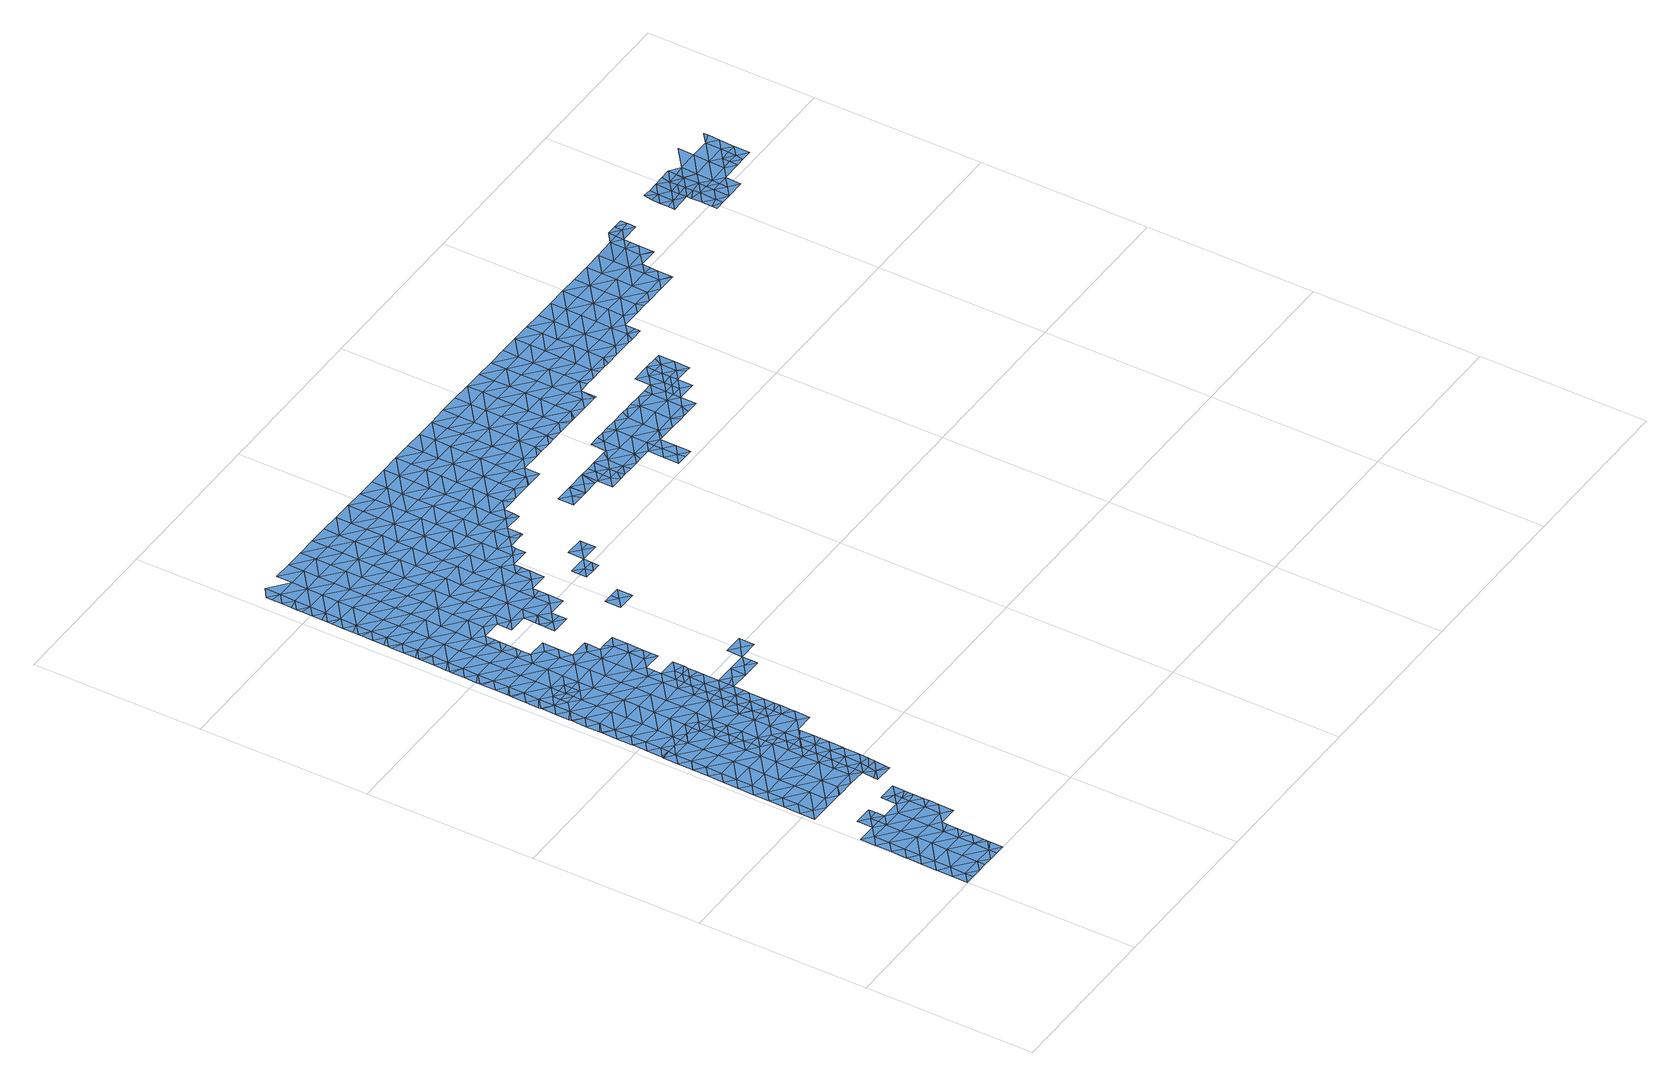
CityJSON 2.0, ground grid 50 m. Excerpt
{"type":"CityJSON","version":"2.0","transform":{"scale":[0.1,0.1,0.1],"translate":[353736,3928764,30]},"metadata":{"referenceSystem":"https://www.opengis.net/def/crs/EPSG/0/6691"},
"CityObjects":{
"waterbody1":{"type":"WaterBody","attributes":{"name":"3","class":"1140","function":"1","WaterBodyRiverFloodingRiskAttribute.description":"6","WaterBodyRiverFloodingRiskAttribute.rankOrg":"2","WaterBodyRiverFloodingRiskAttribute.adminType":"2","WaterBodyRiverFloodingRiskAttribute.scale":"L2"},"geometry":[{"type":"MultiSurface","lod":"1","boundaries":[[[0,1,2]],[[0,3,1]],[[0,4,3]],[[5,6,7]],[[8,9,10]],[[10,9,11]],[[11,12,10]],[[13,14,15]],[[16,14,13]],[[14,16,17]],[[18,19,20]],[[18,21,19]],[[21,18,22]],[[23,22,18]],[[23,24,22]],[[20,25,26]],[[27,28,29]],[[28,27,30]],[[30,15,28]],[[31,32,33]],[[33,28,31]],[[15,31,28]],[[15,14,31]],[[31,14,34]],[[21,34,14]],[[21,14,17]],[[21,17,35]],[[26,18,20]],[[21,35,19]],[[26,23,18]],[[36,37,38]],[[22,34,21]],[[31,34,32]],[[39,38,37]],[[40,33,32]],[[28,33,1]],[[3,29,1]],[[41,3,4]],[[7,6,42]],[[6,43,42]],[[43,8,42]],[[8,10,42]],[[44,10,12]],[[45,46,44]],[[10,44,46]],[[42,4,7]],[[4,42,41]],[[41,42,10]],[[41,10,46]],[[3,41,46]],[[46,29,3]],[[28,1,29]],[[38,24,36]],[[38,22,24]],[[38,34,22]],[[38,32,34]],[[39,32,38]],[[39,40,32]],[[33,40,47]],[[2,33,47]],[[2,1,33]],[[4,0,48]],[[48,0,49]],[[2,50,49]],[[50,2,51]],[[52,53,7]],[[5,7,53]],[[54,29,55]],[[54,27,29]],[[39,37,56]],[[39,56,57]],[[47,58,51]],[[2,47,51]],[[49,0,2]],[[59,4,48]],[[52,4,59]],[[4,52,7]],[[55,46,45]],[[29,46,55]],[[57,40,39]],[[60,40,57]],[[58,40,60]],[[47,40,58]]]}]},
"waterbody2":{"type":"WaterBody","attributes":{"name":"3","class":"1140","function":"1","WaterBodyRiverFloodingRiskAttribute.description":"6","WaterBodyRiverFloodingRiskAttribute.rankOrg":"1","WaterBodyRiverFloodingRiskAttribute.adminType":"2","WaterBodyRiverFloodingRiskAttribute.scale":"L2"},"geometry":[{"type":"MultiSurface","lod":"1","boundaries":[[[61,62,63]],[[36,24,61]],[[64,61,24]],[[61,64,62]],[[37,36,61]],[[37,61,65]],[[65,61,63]]]}]},
"waterbody3":{"type":"WaterBody","attributes":{"name":"3","class":"1140","function":"1","WaterBodyRiverFloodingRiskAttribute.description":"6","WaterBodyRiverFloodingRiskAttribute.rankOrg":"2","WaterBodyRiverFloodingRiskAttribute.adminType":"2","WaterBodyRiverFloodingRiskAttribute.scale":"L2"},"geometry":[{"type":"MultiSurface","lod":"1","boundaries":[[[66,67,68]],[[68,69,70]],[[68,67,69]],[[71,70,69]],[[72,71,73]],[[72,70,71]],[[67,74,69]],[[75,73,76]],[[73,71,76]],[[75,77,78]],[[78,77,79]],[[75,76,77]],[[71,69,80]],[[79,81,82]],[[69,74,80]],[[71,83,76]],[[80,83,71]],[[82,81,84]],[[80,74,85]],[[79,77,81]],[[76,86,77]],[[84,87,88]],[[88,87,89]],[[85,90,80]],[[84,81,87]],[[91,92,89]],[[93,94,95]],[[87,91,89]],[[95,94,96]],[[97,93,95]],[[76,83,86]],[[92,91,98]],[[80,90,99]],[[100,101,77]],[[102,97,95]],[[103,97,102]],[[104,105,98]],[[81,101,87]],[[91,104,98]],[[80,106,83]],[[107,103,102]],[[77,86,100]],[[81,77,101]],[[96,108,95]],[[104,109,105]],[[80,99,110]],[[109,111,112]],[[113,114,115]],[[114,107,102]],[[113,107,114]],[[87,116,91]],[[117,118,119]],[[108,96,120]],[[104,111,109]],[[83,121,86]],[[112,111,122]],[[123,117,119]],[[118,124,119]],[[110,99,125]],[[102,95,126]],[[114,127,115]],[[126,95,108]],[[106,80,110]],[[91,128,104]],[[129,127,130]],[[129,115,127]],[[131,132,122]],[[133,123,119]],[[134,123,133]],[[86,135,100]],[[87,101,116]],[[116,136,91]],[[137,134,133]],[[124,138,119]],[[131,139,132]],[[114,102,140]],[[125,141,110]],[[102,126,140]],[[142,143,104]],[[104,143,111]],[[122,111,131]],[[142,104,128]],[[144,130,145]],[[146,145,147]],[[83,106,121]],[[146,144,145]],[[148,149,150]],[[149,137,133]],[[148,137,149]],[[131,151,139]],[[152,114,140]],[[114,153,127]],[[128,91,136]],[[130,127,145]],[[154,151,155]],[[153,114,152]],[[154,139,151]],[[138,156,119]],[[157,133,119]],[[158,131,111]],[[159,160,138]],[[86,121,135]],[[136,161,128]],[[143,158,111]],[[159,147,160]],[[162,110,141]],[[163,150,149]],[[164,150,163]],[[101,100,165]],[[155,166,167]],[[147,145,160]],[[168,127,153]],[[169,164,163]],[[156,157,119]],[[162,141,169]],[[157,149,133]],[[167,166,170]],[[166,155,151]],[[106,110,162]],[[145,127,171]],[[172,121,106]],[[160,156,138]],[[171,127,168]],[[116,101,165]],[[100,135,165]],[[170,173,174]],[[162,169,163]],[[174,173,175]],[[176,163,149]],[[173,170,166]],[[160,145,177]],[[145,171,178]],[[136,116,179]],[[172,106,162]],[[143,180,158]],[[151,131,181]],[[161,136,182]],[[177,145,178]],[[157,176,149]],[[172,183,121]],[[151,184,166]],[[116,165,179]],[[175,185,186]],[[131,158,181]],[[186,185,187]],[[183,188,121]],[[160,189,156]],[[188,165,135]],[[136,190,182]],[[180,191,158]],[[175,173,185]],[[192,193,187]],[[194,173,166]],[[163,195,162]],[[184,151,181]],[[135,121,188]],[[136,179,190]],[[193,192,196]],[[160,177,189]],[[157,156,197]],[[198,179,165]],[[187,185,192]],[[199,185,173]],[[163,176,200]],[[201,181,158]],[[202,203,196]],[[194,166,184]],[[204,205,157]],[[157,205,176]],[[206,182,207]],[[195,163,200]],[[172,162,195]],[[157,197,204]],[[182,190,207]],[[191,206,207]],[[202,196,192]],[[197,156,208]],[[172,209,183]],[[177,210,189]],[[156,189,208]],[[158,191,211]],[[205,212,176]],[[213,203,202]],[[165,188,198]],[[185,214,192]],[[215,216,176]],[[176,216,200]],[[173,194,199]],[[215,176,212]],[[217,218,219]],[[217,213,218]],[[191,207,211]],[[218,213,202]],[[190,179,220]],[[209,172,195]],[[201,158,211]],[[184,181,201]],[[221,197,208]],[[222,194,184]],[[223,207,190]],[[210,224,189]],[[183,225,188]],[[179,198,220]],[[226,227,200]],[[200,227,195]],[[185,199,214]],[[192,228,202]],[[208,189,224]],[[200,216,226]],[[229,219,218]],[[230,219,229]],[[224,231,208]],[[232,190,220]],[[208,233,221]],[[234,211,207]],[[235,230,229]],[[228,218,202]],[[183,209,236]],[[222,184,201]],[[235,237,238]],[[231,233,208]],[[194,239,199]],[[229,237,235]],[[222,239,194]],[[240,241,195]],[[192,214,242]],[[238,237,243]],[[198,188,225]],[[195,227,240]],[[223,190,232]],[[209,195,241]],[[183,236,225]],[[198,244,220]],[[211,234,201]],[[245,229,218]],[[246,236,209]],[[192,242,228]],[[243,247,248]],[[249,246,209]],[[228,245,218]],[[209,241,249]],[[250,232,220]],[[248,247,251]],[[214,199,252]],[[207,223,234]],[[243,237,247]],[[253,237,229]],[[198,225,244]],[[246,254,236]],[[255,225,236]],[[251,256,257]],[[234,258,201]],[[199,239,252]],[[254,255,236]],[[245,253,229]],[[257,256,259]],[[222,260,239]],[[222,201,258]],[[242,214,261]],[[262,223,232]],[[263,228,242]],[[251,247,256]],[[220,244,250]],[[237,264,247]],[[214,252,261]],[[259,265,266]],[[225,267,244]],[[268,252,239]],[[253,264,237]],[[267,225,255]],[[262,234,223]],[[266,265,269]],[[270,268,239]],[[222,271,260]],[[270,239,260]],[[272,232,250]],[[271,222,258]],[[259,256,265]],[[273,256,247]],[[274,275,269]],[[228,276,245]],[[242,261,263]],[[244,277,250]],[[268,278,252]],[[279,244,267]],[[234,280,258]],[[262,232,272]],[[275,274,281]],[[278,282,252]],[[252,282,261]],[[283,284,255]],[[255,284,267]],[[244,279,277]],[[269,265,274]],[[276,228,263]],[[262,285,234]],[[286,287,281]],[[273,247,264]],[[288,271,258]],[[289,265,256]],[[280,290,258]],[[245,291,253]],[[292,263,261]],[[286,293,287]],[[234,285,280]],[[277,294,250]],[[290,288,258]],[[295,292,261]],[[296,260,271]],[[295,261,282]],[[281,274,286]],[[250,297,272]],[[298,289,256]],[[284,299,267]],[[300,245,276]],[[253,291,264]],[[298,256,273]],[[301,274,265]],[[286,302,293]],[[283,303,284]],[[297,262,272]],[[304,302,305]],[[304,293,302]],[[296,271,288]],[[245,300,291]],[[306,285,262]],[[303,283,307]],[[264,308,273]],[[303,299,284]],[[309,263,292]],[[310,294,277]],[[263,311,276]],[[305,312,313]],[[291,308,264]],[[314,280,285]],[[250,294,297]],[[312,305,302]],[[315,306,262]],[[301,265,289]],[[316,313,312]],[[276,311,300]],[[273,317,298]],[[318,302,286]],[[286,274,319]],[[320,285,306]],[[321,316,312]],[[322,289,298]],[[262,297,315]],[[263,309,311]],[[323,297,294]],[[319,318,286]],[[285,320,314]],[[317,273,308]],[[292,324,309]],[[274,301,319]],[[311,325,300]],[[300,326,291]],[[327,294,310]],[[317,322,298]],[[306,315,328]],[[326,308,291]],[[294,327,323]],[[312,302,318]],[[289,329,301]],[[330,331,297]],[[297,331,315]],[[330,297,323]],[[312,332,321]],[[322,329,289]],[[318,332,312]],[[333,334,335]],[[300,325,326]],[[335,334,324]],[[336,309,324]],[[331,337,315]],[[328,315,337]],[[338,334,333]],[[311,309,336]],[[317,308,339]],[[319,301,340]],[[311,341,325]],[[339,308,326]],[[301,329,340]],[[324,334,336]],[[342,343,344]],[[322,317,345]],[[342,346,343]],[[318,319,347]],[[325,348,326]],[[345,317,339]],[[322,349,329]],[[311,336,341]],[[341,348,325]],[[319,340,347]],[[350,351,346]],[[347,352,318]],[[338,353,334]],[[350,338,351]],[[354,340,329]],[[344,355,342]],[[356,339,326]],[[334,357,336]],[[350,346,342]],[[332,358,359]],[[322,345,349]],[[332,318,358]],[[353,357,334]],[[357,341,336]],[[356,345,339]],[[350,353,338]],[[360,326,348]],[[358,318,352]],[[354,329,349]],[[354,361,340]],[[342,362,350]],[[340,363,347]],[[364,342,355]],[[365,348,341]],[[356,326,360]],[[361,363,340]],[[363,352,347]],[[342,364,362]],[[359,358,366]],[[362,367,350]],[[368,360,348]],[[349,345,369]],[[350,367,353]],[[365,341,357]],[[369,345,356]],[[349,370,354]],[[365,368,348]],[[369,370,349]],[[367,371,353]],[[354,372,361]],[[368,373,360]],[[360,374,356]],[[375,367,362]],[[352,363,376]],[[358,352,377]],[[357,353,371]],[[373,374,360]],[[378,365,357]],[[377,352,376]],[[366,358,377]],[[371,379,357]],[[380,363,361]],[[354,370,372]],[[379,378,357]],[[378,368,365]],[[369,356,374]],[[381,371,367]],[[361,372,382]],[[366,377,383]],[[381,367,375]],[[384,373,368]],[[370,369,385]],[[376,363,380]],[[386,372,370]],[[361,382,380]],[[387,379,371]],[[381,388,371]],[[369,374,385]],[[388,387,371]],[[384,368,378]],[[389,374,373]],[[377,376,390]],[[391,370,385]],[[372,386,382]],[[377,392,383]],[[376,380,390]],[[393,378,379]],[[386,370,391]],[[394,380,382]],[[374,389,385]],[[373,384,395]],[[392,377,390]],[[389,373,395]],[[379,387,393]],[[396,391,385]],[[397,384,378]],[[394,382,386]],[[393,398,378]],[[399,383,392]],[[394,400,380]],[[380,401,390]],[[397,395,384]],[[387,402,393]],[[403,386,391]],[[385,389,396]],[[397,378,398]],[[403,394,386]],[[404,389,395]],[[392,390,401]],[[405,391,396]],[[397,406,395]],[[380,400,401]],[[407,398,393]],[[392,408,399]],[[401,408,392]],[[407,393,402]],[[403,391,405]],[[389,404,396]],[[409,397,398]],[[394,410,400]],[[411,409,398]],[[408,412,399]],[[411,398,407]],[[413,410,394]],[[395,406,404]],[[396,414,405]],[[400,410,401]],[[394,403,413]],[[409,415,397]],[[397,415,406]],[[401,416,408]],[[396,404,414]],[[414,417,405]],[[418,413,403]],[[416,401,410]],[[403,405,418]],[[416,419,408]],[[408,420,412]],[[418,405,417]],[[406,415,421]],[[404,406,422]],[[413,423,410]],[[415,409,424]],[[414,404,422]],[[425,423,413]],[[423,416,410]],[[406,421,422]],[[425,413,418]],[[408,419,420]],[[414,426,417]],[[427,421,415]],[[428,415,424]],[[417,426,418]],[[415,428,427]],[[414,422,429]],[[423,430,416]],[[427,431,421]],[[419,416,430]],[[414,429,426]],[[432,425,418]],[[421,433,422]],[[422,433,429]],[[434,431,427]],[[418,426,435]],[[419,430,436]],[[420,419,437]],[[423,425,432]],[[421,431,433]],[[418,435,432]],[[419,436,437]],[[438,431,434]],[[439,429,433]],[[426,440,435]],[[426,429,440]],[[423,432,441]],[[430,423,442]],[[431,443,433]],[[438,434,444]],[[443,431,438]],[[436,430,442]],[[429,439,440]],[[423,441,442]],[[436,445,437]],[[443,446,433]],[[433,446,439]],[[435,440,447]],[[432,435,448]],[[436,442,445]],[[448,435,447]],[[441,432,448]],[[449,442,441]],[[450,437,445]],[[451,439,446]],[[440,452,447]],[[453,441,448]],[[440,439,452]],[[446,443,454]],[[439,451,452]],[[447,455,448]],[[441,453,449]],[[445,456,450]],[[445,442,456]],[[446,457,451]],[[458,446,454]],[[456,442,449]],[[457,446,458]],[[448,459,453]],[[447,452,455]],[[455,459,448]],[[457,460,451]],[[453,461,449]],[[462,450,456]],[[459,461,453]],[[452,451,463]],[[464,460,457]],[[452,465,455]],[[449,466,456]],[[463,465,452]],[[451,460,463]],[[455,465,459]],[[467,449,461]],[[468,460,464]],[[466,469,456]],[[449,467,466]],[[465,470,459]],[[459,471,461]],[[462,456,469]],[[472,463,460]],[[470,471,459]],[[461,473,467]],[[460,468,472]],[[474,472,468]],[[466,467,473]],[[461,471,473]],[[463,472,475]],[[465,463,476]],[[470,465,476]],[[463,475,476]],[[476,477,470]],[[470,478,471]],[[466,473,479]],[[469,466,480]],[[474,481,472]],[[472,481,475]],[[471,478,473]],[[466,479,480]],[[482,481,474]],[[475,483,476]],[[470,477,478]],[[481,483,475]],[[484,481,482]],[[479,473,485]],[[485,473,478]],[[479,486,480]],[[487,488,476]],[[488,478,477]],[[487,476,483]],[[477,476,488]],[[479,485,486]],[[484,489,481]],[[483,481,489]],[[490,480,486]],[[491,487,483]],[[489,491,483]],[[478,488,492]],[[485,478,493]],[[493,478,492]],[[493,494,485]],[[491,495,487]],[[486,485,494]],[[488,487,495]],[[495,496,488]],[[490,486,497]],[[491,489,498]],[[492,488,496]],[[497,486,494]],[[492,499,493]],[[496,499,492]],[[493,500,494]],[[491,498,501]],[[502,501,498]],[[495,491,503]],[[493,499,500]],[[500,504,494]],[[494,505,497]],[[496,495,503]],[[491,501,503]],[[502,506,501]],[[507,508,496]],[[499,508,500]],[[494,504,505]],[[496,503,507]],[[499,496,508]],[[506,509,501]],[[501,509,503]],[[504,500,510]],[[503,511,507]],[[500,508,510]],[[506,512,509]],[[511,508,507]],[[505,504,513]],[[503,509,514]],[[504,510,513]],[[512,515,509]],[[511,503,514]],[[516,510,508]],[[517,505,513]],[[511,518,508]],[[519,514,509]],[[519,509,515]],[[508,518,516]],[[520,519,515]],[[513,510,521]],[[511,514,522]],[[517,513,521]],[[522,514,519]],[[511,523,518]],[[510,516,521]],[[523,511,522]],[[518,524,516]],[[523,524,518]],[[519,520,525]],[[517,521,526]],[[525,527,519]],[[519,527,522]],[[528,527,525]],[[516,524,529]],[[521,516,530]],[[521,531,526]],[[532,527,528]],[[533,522,527]],[[516,529,530]],[[523,522,534]],[[523,535,524]],[[534,522,533]],[[535,529,524]],[[521,530,531]],[[532,536,527]],[[527,536,533]],[[523,534,535]],[[535,537,529]],[[538,534,533]],[[530,529,537]],[[539,536,532]],[[531,530,540]],[[538,533,536]],[[530,537,540]],[[535,534,541]],[[542,537,535]],[[534,538,541]],[[541,542,535]],[[543,538,536]],[[531,540,544]],[[543,536,539]],[[543,539,545]],[[546,541,538]],[[543,546,538]],[[547,537,542]],[[540,537,548]],[[548,537,547]],[[544,540,548]],[[549,546,543]],[[541,550,542]],[[551,544,548]],[[541,546,552]],[[553,546,549]],[[550,541,552]],[[547,542,550]],[[547,554,548]],[[550,554,547]],[[553,555,546]],[[552,546,555]],[[556,550,552]],[[551,548,557]],[[558,555,553]],[[548,554,557]],[[557,559,551]],[[556,552,555]],[[550,560,554]],[[556,560,550]],[[561,555,558]],[[560,562,554]],[[561,563,555]],[[557,554,564]],[[564,554,562]],[[565,563,561]],[[566,560,556]],[[556,555,567]],[[559,557,568]],[[567,555,563]],[[560,566,562]],[[569,563,565]],[[557,564,568]],[[556,567,566]],[[570,564,562]],[[566,571,562]],[[572,567,563]],[[571,570,562]],[[564,570,568]],[[563,569,572]],[[567,573,566]],[[574,568,570]],[[569,575,572]],[[567,572,576]],[[571,566,573]],[[567,576,573]],[[575,577,572]],[[578,579,571]],[[579,574,570]],[[580,576,572]],[[571,573,578]],[[570,571,579]],[[580,573,576]],[[579,581,574]],[[575,582,577]],[[580,572,577]],[[573,583,578]],[[582,584,577]],[[585,583,573]],[[585,573,580]],[[584,586,577]],[[587,580,577]],[[587,577,586]],[[588,581,579]],[[579,578,589]],[[589,588,579]],[[590,585,580]],[[578,583,589]],[[591,580,587]],[[592,583,585]],[[590,580,591]],[[587,593,591]],[[592,585,590]],[[589,583,592]],[[594,590,591]],[[589,592,595]],[[588,589,596]],[[597,594,591]],[[594,592,590]],[[591,593,597]],[[589,595,596]],[[593,598,597]],[[599,595,592]],[[600,599,592]],[[601,597,598]],[[600,592,594]],[[595,599,596]],[[602,594,597]],[[601,602,597]],[[603,600,594]],[[596,599,604]],[[603,599,600]],[[594,602,605]],[[602,601,606]],[[594,605,603]],[[607,604,599]],[[608,605,602]],[[609,607,599]],[[608,602,606]],[[599,603,609]],[[608,610,605]],[[605,611,603]],[[612,608,606]],[[610,611,605]],[[609,603,611]],[[611,613,609]],[[609,614,607]],[[615,616,608]],[[615,608,612]],[[613,614,609]],[[610,608,616]],[[616,617,610]],[[618,611,610]],[[617,618,610]],[[618,619,611]],[[613,611,620]],[[613,621,614]],[[620,611,619]],[[619,618,622]],[[621,613,620]],[[623,619,622]],[[624,619,623]],[[620,619,624]],[[620,624,625]],[[621,620,626]],[[626,620,625]],[[621,626,627]],[[628,621,627]]]}]},
"waterbody4":{"type":"WaterBody","attributes":{"name":"3","class":"1140","function":"1","WaterBodyRiverFloodingRiskAttribute.description":"6","WaterBodyRiverFloodingRiskAttribute.rankOrg":"1","WaterBodyRiverFloodingRiskAttribute.adminType":"2","WaterBodyRiverFloodingRiskAttribute.scale":"L2"},"geometry":[{"type":"MultiSurface","lod":"1","boundaries":[[[629,630,631]],[[632,26,25]],[[23,26,630]],[[23,630,633]],[[633,630,629]],[[631,630,632]],[[26,632,630]]]}]},
"waterbody5":{"type":"WaterBody","attributes":{"name":"3","class":"1140","function":"1","WaterBodyRiverFloodingRiskAttribute.description":"6","WaterBodyRiverFloodingRiskAttribute.rankOrg":"1","WaterBodyRiverFloodingRiskAttribute.adminType":"2","WaterBodyRiverFloodingRiskAttribute.scale":"L2"},"geometry":[{"type":"MultiSurface","lod":"1","boundaries":[[[634,635,636]],[[113,637,107]],[[103,107,638]],[[639,640,635]],[[635,640,641]],[[636,641,642]],[[94,643,644]],[[97,643,93]],[[117,123,645]],[[103,638,97]],[[113,115,637]],[[637,115,646]],[[637,646,647]],[[646,648,647]],[[649,647,648]],[[115,129,646]],[[129,130,646]],[[646,130,650]],[[130,144,650]],[[125,651,141]],[[652,645,123]],[[134,137,652]],[[653,654,655]],[[656,654,653]],[[657,640,639]],[[85,74,656]],[[85,656,90]],[[90,656,99]],[[159,138,124]],[[650,144,146]],[[646,650,648]],[[134,652,123]],[[164,141,651]],[[141,164,169]],[[99,656,651]],[[125,99,651]],[[655,658,653]],[[659,658,655]],[[660,658,659]],[[658,660,645]],[[661,662,660]],[[661,663,662]],[[664,663,661]],[[662,663,665]],[[666,665,663]],[[665,666,649]],[[667,649,666]],[[667,668,649]],[[634,668,667]],[[668,634,637]],[[634,638,637]],[[638,634,643]],[[634,669,643]],[[634,636,669]],[[74,654,656]],[[644,643,669]],[[638,643,97]],[[637,638,107]],[[668,637,647]],[[667,635,634]],[[641,636,635]],[[636,670,669]],[[667,639,635]],[[668,647,649]],[[639,667,666]],[[649,648,665]],[[661,660,671]],[[658,645,652]],[[671,660,659]],[[67,654,74]],[[653,658,652]],[[636,642,670]],[[672,669,670]],[[644,669,672]],[[643,94,93]],[[673,659,674]],[[664,661,675]],[[676,666,663]],[[677,639,666]],[[665,648,678]],[[650,679,648]],[[650,147,679]],[[146,147,650]],[[678,679,118]],[[124,118,679]],[[117,645,118]],[[656,653,680]],[[653,652,680]],[[148,680,137]],[[680,652,137]],[[681,640,657]],[[657,639,677]],[[666,676,677]],[[651,656,680]],[[679,147,159]],[[159,124,679]],[[148,150,680]],[[680,150,651]],[[164,651,150]],[[678,648,679]],[[682,642,641]],[[681,682,641]],[[640,681,641]],[[683,67,66]],[[684,654,683]],[[685,655,684]],[[685,674,655]],[[684,655,654]],[[645,660,678]],[[660,662,678]],[[686,671,659]],[[676,663,664]],[[67,683,654]],[[675,661,671]],[[671,686,675]],[[686,659,673]],[[662,665,678]],[[678,118,645]],[[674,659,655]]]}]},
"waterbody6":{"type":"WaterBody","attributes":{"name":"3","class":"1140","function":"1","WaterBodyRiverFloodingRiskAttribute.description":"6","WaterBodyRiverFloodingRiskAttribute.rankOrg":"1","WaterBodyRiverFloodingRiskAttribute.adminType":"2","WaterBodyRiverFloodingRiskAttribute.scale":"L2"},"geometry":[{"type":"MultiSurface","lod":"1","boundaries":[[[687,688,689]],[[690,691,687]],[[94,690,687]],[[691,688,687]],[[96,687,120]],[[120,687,689]],[[96,94,687]]]}]},
"waterbody7":{"type":"WaterBody","attributes":{"name":"3","class":"1140","function":"1","WaterBodyRiverFloodingRiskAttribute.description":"6","WaterBodyRiverFloodingRiskAttribute.rankOrg":"1","WaterBodyRiverFloodingRiskAttribute.adminType":"2","WaterBodyRiverFloodingRiskAttribute.scale":"L2"},"geometry":[{"type":"MultiSurface","lod":"1","boundaries":[[[128,161,142]],[[692,143,142]],[[142,161,692]],[[182,206,692]],[[191,692,206]],[[180,143,692]],[[692,191,180]],[[161,182,692]]]}]},
"waterbody8":{"type":"WaterBody","attributes":{"name":"3","class":"1140","function":"1","WaterBodyRiverFloodingRiskAttribute.description":"6","WaterBodyRiverFloodingRiskAttribute.rankOrg":"1","WaterBodyRiverFloodingRiskAttribute.adminType":"2","WaterBodyRiverFloodingRiskAttribute.scale":"L2"},"geometry":[{"type":"MultiSurface","lod":"1","boundaries":[[[283,255,254]],[[283,254,693]],[[694,695,693]],[[241,240,696]],[[197,221,697]],[[221,698,697]],[[698,221,233]],[[697,698,699]],[[204,197,697]],[[204,697,205]],[[226,700,227]],[[227,700,696]],[[240,227,696]],[[696,701,702]],[[703,701,696]],[[696,700,703]],[[704,700,705]],[[695,307,693]],[[307,283,693]],[[700,704,703]],[[706,693,246]],[[254,246,693]],[[241,696,706]],[[707,205,697]],[[707,212,205]],[[215,212,707]],[[215,707,216]],[[226,216,700]],[[249,241,706]],[[706,246,249]],[[696,702,706]],[[216,707,700]],[[697,699,707]],[[699,705,707]],[[707,705,700]],[[702,694,706]],[[706,694,693]]]}]},
"waterbody9":{"type":"WaterBody","attributes":{"name":"3","class":"1140","function":"1","WaterBodyRiverFloodingRiskAttribute.description":"6","WaterBodyRiverFloodingRiskAttribute.rankOrg":"3","WaterBodyRiverFloodingRiskAttribute.adminType":"2","WaterBodyRiverFloodingRiskAttribute.scale":"L2"},"geometry":[{"type":"MultiSurface","lod":"1","boundaries":[[[708,709,702]],[[710,711,709]],[[712,711,710]],[[703,713,708]],[[710,713,714]],[[713,710,709]],[[702,701,708]],[[703,708,701]],[[713,709,708]],[[714,712,710]]]}]},
"waterbody10":{"type":"WaterBody","attributes":{"name":"3","class":"1140","function":"1","WaterBodyRiverFloodingRiskAttribute.description":"6","WaterBodyRiverFloodingRiskAttribute.rankOrg":"1","WaterBodyRiverFloodingRiskAttribute.adminType":"2","WaterBodyRiverFloodingRiskAttribute.scale":"L2"},"geometry":[{"type":"MultiSurface","lod":"1","boundaries":[[[715,716,717]],[[718,716,711]],[[711,716,715]],[[716,718,717]]]}]},
"waterbody11":{"type":"WaterBody","attributes":{"name":"3","class":"1140","function":"1","WaterBodyRiverFloodingRiskAttribute.description":"6","WaterBodyRiverFloodingRiskAttribute.rankOrg":"1","WaterBodyRiverFloodingRiskAttribute.adminType":"2","WaterBodyRiverFloodingRiskAttribute.scale":"L2"},"geometry":[{"type":"MultiSurface","lod":"1","boundaries":[[[719,720,721]],[[719,722,723]],[[723,720,719]],[[724,719,721]],[[722,719,724]]]}]},
"waterbody12":{"type":"WaterBody","attributes":{"name":"3","class":"1140","function":"1","WaterBodyRiverFloodingRiskAttribute.description":"6","WaterBodyRiverFloodingRiskAttribute.rankOrg":"2","WaterBodyRiverFloodingRiskAttribute.adminType":"2","WaterBodyRiverFloodingRiskAttribute.scale":"L2"},"geometry":[{"type":"MultiSurface","lod":"1","boundaries":[[[725,726,727]],[[725,728,726]],[[726,728,729]],[[726,730,727]],[[726,731,730]],[[727,732,725]],[[729,731,726]]]}]},
"waterbody13":{"type":"WaterBody","attributes":{"name":"3","class":"1140","function":"1","WaterBodyRiverFloodingRiskAttribute.description":"6","WaterBodyRiverFloodingRiskAttribute.rankOrg":"1","WaterBodyRiverFloodingRiskAttribute.adminType":"2","WaterBodyRiverFloodingRiskAttribute.scale":"L2"},"geometry":[{"type":"MultiSurface","lod":"1","boundaries":[[[733,734,735]],[[735,734,728]],[[735,736,737]],[[737,733,735]],[[735,728,736]]]}]},
"waterbody14":{"type":"WaterBody","attributes":{"name":"3","class":"1140","function":"1","WaterBodyRiverFloodingRiskAttribute.description":"6","WaterBodyRiverFloodingRiskAttribute.rankOrg":"1","WaterBodyRiverFloodingRiskAttribute.adminType":"2","WaterBodyRiverFloodingRiskAttribute.scale":"L2"},"geometry":[{"type":"MultiSurface","lod":"1","boundaries":[[[738,739,740]],[[740,741,742]],[[740,743,741]],[[740,742,744]],[[745,744,742]],[[739,743,740]],[[744,738,740]]]}]},
"waterbody15":{"type":"WaterBody","attributes":{"name":"3","class":"1140","function":"1","WaterBodyRiverFloodingRiskAttribute.description":"6","WaterBodyRiverFloodingRiskAttribute.rankOrg":"1","WaterBodyRiverFloodingRiskAttribute.adminType":"2","WaterBodyRiverFloodingRiskAttribute.scale":"L2"},"geometry":[{"type":"MultiSurface","lod":"1","boundaries":[[[746,747,748]],[[749,748,750]],[[747,751,748]],[[750,748,752]],[[750,753,749]],[[754,750,755]],[[750,754,753]],[[752,748,751]],[[749,746,748]],[[750,752,755]]]}]},
"waterbody16":{"type":"WaterBody","attributes":{"name":"3","class":"1140","function":"1","WaterBodyRiverFloodingRiskAttribute.description":"6","WaterBodyRiverFloodingRiskAttribute.rankOrg":"2","WaterBodyRiverFloodingRiskAttribute.adminType":"2","WaterBodyRiverFloodingRiskAttribute.scale":"L2"},"geometry":[{"type":"MultiSurface","lod":"1","boundaries":[[[756,757,758]],[[759,758,757]],[[758,759,760]],[[761,762,763]],[[764,763,762]],[[765,763,764]],[[765,766,763]],[[765,767,766]],[[767,765,768]],[[768,765,769]],[[763,766,770]],[[770,766,771]],[[763,770,772]],[[770,773,772]],[[772,773,774]],[[775,776,777]],[[775,778,776]],[[772,778,775]],[[772,779,778]],[[775,777,761]],[[779,772,774]],[[763,772,775]],[[765,764,769]],[[757,769,764]],[[761,763,775]],[[780,781,782]],[[782,781,783]],[[773,746,784]],[[773,785,746]],[[773,786,785]],[[771,786,773]],[[786,771,787]],[[788,787,771]],[[788,789,787]],[[788,790,789]],[[790,788,791]],[[788,766,791]],[[792,781,780]],[[792,793,781]],[[794,795,780]],[[780,795,796]],[[738,797,798]],[[797,799,798]],[[800,797,801]],[[801,797,738]],[[744,801,738]],[[801,744,745]],[[802,803,801]],[[804,800,803]],[[751,800,804]],[[751,785,800]],[[747,785,751]],[[805,791,766]],[[806,769,807]],[[757,807,769]],[[756,807,757]],[[808,807,756]],[[807,808,809]],[[745,802,801]],[[800,801,803]],[[810,787,811]],[[812,811,787]],[[783,781,793]],[[792,780,796]],[[813,810,811]],[[814,810,813]],[[757,764,759]],[[809,806,807]],[[767,805,766]],[[789,812,787]],[[766,788,771]],[[770,771,773]],[[785,786,800]],[[747,746,785]],[[774,773,784]],[[815,816,817]],[[817,816,743]],[[743,816,794]],[[795,794,816]],[[739,738,817]],[[738,798,817]],[[799,797,818]],[[797,819,818]],[[819,797,800]],[[819,800,786]],[[818,819,810]],[[819,787,810]],[[798,815,817]],[[739,817,743]],[[795,816,796]],[[814,818,810]],[[787,819,786]]]}]},
"waterbody17":{"type":"WaterBody","attributes":{"name":"3","class":"1140","function":"1","WaterBodyRiverFloodingRiskAttribute.description":"6","WaterBodyRiverFloodingRiskAttribute.rankOrg":"1","WaterBodyRiverFloodingRiskAttribute.adminType":"2","WaterBodyRiverFloodingRiskAttribute.scale":"L2"},"geometry":[{"type":"MultiSurface","lod":"1","boundaries":[[[760,759,820]],[[764,762,759]],[[759,762,820]],[[821,760,820]],[[762,761,820]],[[761,821,820]]]}]},
"waterbody18":{"type":"WaterBody","attributes":{"name":"3","class":"1140","function":"1","WaterBodyRiverFloodingRiskAttribute.description":"6","WaterBodyRiverFloodingRiskAttribute.rankOrg":"1","WaterBodyRiverFloodingRiskAttribute.adminType":"2","WaterBodyRiverFloodingRiskAttribute.scale":"L2"},"geometry":[{"type":"MultiSurface","lod":"1","boundaries":[[[808,822,809]],[[823,756,758]],[[823,758,760]],[[824,809,822]],[[825,823,826]],[[824,822,827]],[[828,827,822]],[[756,822,808]],[[760,826,823]],[[756,823,822]],[[828,822,823]],[[825,828,823]]]}]},
"waterbody19":{"type":"WaterBody","attributes":{"name":"3","class":"1140","function":"1","WaterBodyRiverFloodingRiskAttribute.description":"6","WaterBodyRiverFloodingRiskAttribute.rankOrg":"3","WaterBodyRiverFloodingRiskAttribute.adminType":"2","WaterBodyRiverFloodingRiskAttribute.scale":"L2"},"geometry":[{"type":"MultiSurface","lod":"1","boundaries":[[[829,830,831]],[[832,831,830]],[[832,833,831]],[[627,626,831]],[[627,833,628]],[[627,831,833]],[[831,626,829]],[[832,830,834]]]}]},
"waterbody20":{"type":"WaterBody","attributes":{"name":"3","class":"1140","function":"1","WaterBodyRiverFloodingRiskAttribute.description":"6","WaterBodyRiverFloodingRiskAttribute.rankOrg":"1","WaterBodyRiverFloodingRiskAttribute.adminType":"2","WaterBodyRiverFloodingRiskAttribute.scale":"L2"},"geometry":[{"type":"MultiSurface","lod":"1","boundaries":[[[835,836,837]],[[835,837,838]],[[839,840,841]],[[842,840,839]],[[843,844,839]],[[839,845,843]],[[839,846,845]],[[845,847,848]],[[847,845,837]],[[845,846,837]],[[849,842,844]],[[844,842,839]],[[841,846,839]],[[850,837,846]],[[851,848,847]],[[852,847,836]],[[837,836,847]],[[850,838,837]],[[847,853,851]],[[853,847,852]]]}]},
"waterbody21":{"type":"WaterBody","attributes":{"name":"3","class":"1140","function":"1","WaterBodyRiverFloodingRiskAttribute.description":"6","WaterBodyRiverFloodingRiskAttribute.rankOrg":"2","WaterBodyRiverFloodingRiskAttribute.adminType":"2","WaterBodyRiverFloodingRiskAttribute.scale":"L2"},"geometry":[{"type":"MultiSurface","lod":"1","boundaries":[[[848,851,854]],[[848,843,845]],[[854,851,855]],[[843,848,854]],[[855,856,854]],[[854,844,843]],[[857,858,859]],[[844,854,856]],[[856,859,860]],[[859,858,860]],[[861,844,856]],[[861,856,860]],[[861,849,844]],[[858,862,860]],[[861,863,849]],[[842,863,840]],[[842,849,863]],[[864,860,862]],[[860,865,861]],[[861,866,863]],[[865,860,864]],[[865,866,861]],[[864,862,867]],[[868,864,867]],[[869,863,866]],[[865,864,870]],[[870,864,868]],[[865,871,866]],[[872,871,865]],[[865,870,872]],[[870,873,872]],[[873,874,872]],[[872,875,871]],[[872,874,875]],[[876,871,875]],[[871,876,877]]]}]},
"waterbody22":{"type":"WaterBody","attributes":{"name":"3","class":"1140","function":"1","WaterBodyRiverFloodingRiskAttribute.description":"6","WaterBodyRiverFloodingRiskAttribute.rankOrg":"1","WaterBodyRiverFloodingRiskAttribute.adminType":"2","WaterBodyRiverFloodingRiskAttribute.scale":"L2"},"geometry":[{"type":"MultiSurface","lod":"1","boundaries":[[[878,879,880]],[[862,878,880]],[[858,878,862]],[[858,857,878]],[[881,857,859]],[[882,857,881]],[[857,882,879]],[[879,882,883]],[[883,882,884]],[[883,884,885]],[[886,887,881]],[[887,882,881]],[[879,878,857]],[[884,882,887]],[[886,855,851]],[[855,886,881]],[[855,881,856]],[[859,856,881]]]}]},
"waterbody23":{"type":"WaterBody","attributes":{"name":"3","class":"1140","function":"1","WaterBodyRiverFloodingRiskAttribute.description":"6","WaterBodyRiverFloodingRiskAttribute.rankOrg":"1","WaterBodyRiverFloodingRiskAttribute.adminType":"2","WaterBodyRiverFloodingRiskAttribute.scale":"L2"},"geometry":[{"type":"MultiSurface","lod":"1","boundaries":[[[868,888,889]],[[889,890,874]],[[873,889,874]],[[889,888,890]],[[868,867,888]],[[868,889,870]],[[873,870,889]]]}]}
},
"vertices":[
[31,119,7],[89,164,7],[32,165,7],[88,118,7],[31,73,7],[30,4,7],[58,3,7],[30,27,7],[114,3,7],[143,2,7],[143,25,7],[171,2,7],[172,39,7],[231,185,7],[203,209,7],[175,186,7],[231,187,7],[232,231,7],[205,301,7],[232,278,7],[233,307,7],[204,255,7],[148,302,7],[177,324,7],[120,325,7],[233,323,7],[205,324,7],[174,140,7],[146,163,7],[145,117,7],[174,170,7],[146,209,7],[90,257,7],[90,210,7],[147,256,7],[232,260,7],[92,326,7],[63,326,7],[91,303,7],[34,304,7],[34,258,7],[87,72,7],[87,26,7],[86,3,7],[172,47,7],[172,59,7],[144,71,7],[33,211,7],[2,96,7],[3,143,7],[4,186,7],[4,189,7],[2,50,7],[1,4,7],[173,119,7],[173,94,7],[6,327,7],[5,282,7],[5,235,7],[2,94,7],[5,281,7],
[92,349,7],[120,372,7],[64,373,7],[120,351,7],[64,371,7],
[16,928,14],[45,928,14],[16,931,14],[45,951,15],[17,975,15],[46,997,15],[18,1018,15],[18,1020,15],[73,927,14],[18,1067,15],[47,1043,15],[47,1090,15],[19,1110,15],[19,1114,15],[102,950,15],[48,1136,15],[19,1118,15],[102,996,15],[20,1159,14],[101,927,14],[103,1042,15],[49,1182,14],[21,1201,14],[21,1206,14],[129,926,14],[50,1228,14],[21,1211,14],[236,485,13],[235,462,11],[264,485,13],[264,462,10],[236,509,13],[21,1252,14],[130,926,14],[104,1089,15],[105,1135,15],[265,532,13],[236,532,13],[50,1275,14],[22,1292,14],[159,995,15],[237,555,13],[293,481,11],[22,1298,14],[158,949,15],[51,1321,14],[22,1303,14],[237,578,13],[266,578,13],[238,601,13],[105,1181,14],[184,764,13],[184,740,13],[212,763,13],[292,461,10],[160,1041,15],[23,1344,14],[184,787,13],[212,740,13],[158,926,14],[293,508,13],[267,624,13],[79,1251,14],[238,624,13],[238,647,13],[52,1367,14],[24,1384,14],[213,810,13],[185,810,13],[161,1088,15],[106,1228,14],[185,833,13],[240,739,13],[24,1391,14],[294,554,13],[186,926,14],[79,1274,14],[79,1297,14],[238,648,13],[267,670,13],[239,671,13],[239,694,13],[185,856,13],[214,856,13],[186,879,13],[53,1413,14],[294,556,13],[295,600,13],[24,1398,14],[24,1436,14],[269,762,13],[270,809,13],[108,1320,14],[239,717,13],[268,716,13],[107,1251,14],[215,948,15],[214,902,13],[186,902,13],[161,1134,15],[53,1459,14],[25,1475,14],[295,624,13],[187,926,14],[25,1483,14],[295,646,13],[216,994,15],[54,1506,14],[25,1491,14],[26,1530,14],[270,855,13],[296,693,13],[296,686,13],[162,1180,14],[107,1296,14],[109,1366,14],[135,1250,14],[217,1040,15],[109,1412,14],[55,1552,14],[26,1566,14],[27,1575,14],[217,1087,15],[325,715,14],[163,1227,14],[135,1296,14],[56,1598,14],[27,1584,14],[110,1458,14],[272,947,15],[27,1622,15],[298,785,14],[218,1133,15],[111,1505,14],[271,901,13],[165,1365,14],[56,1644,15],[28,1657,15],[298,808,14],[298,831,14],[135,1273,14],[164,1273,14],[325,761,14],[273,993,15],[352,692,14],[164,1319,14],[298,832,14],[28,1668,15],[112,1551,14],[299,854,14],[299,877,14],[28,1678,15],[57,1690,15],[29,1714,15],[219,1179,14],[326,785,14],[166,1411,14],[220,1272,14],[353,738,14],[274,1086,15],[300,900,14],[300,924,14],[113,1643,15],[58,1736,15],[29,1748,15],[353,751,14],[220,1226,14],[354,784,14],[221,1318,14],[30,1760,15],[273,1040,15],[59,1783,15],[30,1773,15],[167,1457,14],[300,947,15],[301,970,15],[112,1597,14],[30,1807,15],[275,1132,15],[114,1690,15],[301,1016,15],[59,1829,15],[31,1839,15],[301,993,15],[276,1178,14],[31,1852,15],[167,1504,14],[115,1736,15],[302,1039,15],[302,1062,15],[60,1875,15],[31,1866,15],[222,1364,14],[32,1899,15],[195,1434,14],[168,1550,14],[277,1271,14],[169,1596,14],[115,1782,15],[61,1922,15],[32,1930,15],[303,1109,15],[196,1480,14],[33,1945,15],[195,1462,14],[223,1410,14],[276,1225,14],[116,1828,15],[62,1968,15],[33,1961,15],[170,1643,15],[304,1154,15],[196,1505,14],[303,1128,15],[250,1341,14],[33,1991,15],[196,1527,14],[330,1062,14],[331,1085,14],[278,1317,14],[62,2014,15],[34,2021,15],[250,1387,14],[118,1921,15],[250,1383,14],[171,1735,15],[197,1572,14],[34,2038,15],[332,1177,14],[197,1542,14],[251,1433,14],[333,1224,14],[117,1874,15],[359,1108,14],[170,1689,15],[118,1967,15],[63,2060,15],[359,1076,14],[34,2055,15],[35,2084,15],[306,1293,14],[358,1061,14],[172,1781,15],[226,1595,15],[360,1153,14],[226,1642,15],[64,2106,16],[35,2112,15],[307,1340,14],[334,1270,14],[36,2130,15],[173,1827,15],[120,2059,15],[119,2013,15],[307,1332,14],[65,2152,16],[174,1873,15],[361,1200,14],[253,1571,15],[227,1688,15],[228,1734,15],[360,1173,14],[323,1293,14],[174,1920,15],[361,1214,14],[362,1247,14],[121,2105,16],[253,1526,15],[282,1548,15],[253,1541,15],[282,1594,15],[362,1292,14],[310,1525,15],[229,1780,15],[175,1966,15],[283,1641,15],[337,1455,14],[309,1460,14],[308,1432,14],[229,1826,15],[309,1478,15],[176,2012,15],[284,1687,15],[230,1872,15],[338,1501,15],[309,1489,15],[177,2059,15],[338,1547,15],[231,1919,15],[365,1431,14],[285,1779,15],[339,1593,15],[177,2105,15],[121,2152,16],[285,1733,15],[232,1965,15],[365,1477,15],[232,2011,15],[365,1453,14],[340,1640,15],[178,2151,15],[394,1500,15],[341,1686,15],[286,1825,15],[287,1871,15],[395,1546,15],[288,1918,15],[341,1732,15],[342,1778,15],[422,1476,15],[233,2058,16],[234,2104,15],[397,1639,15],[396,1592,15],[289,2010,16],[423,1523,15],[288,1964,16],[235,2150,15],[397,1685,15],[343,1824,15],[344,1917,16],[424,1569,15],[424,1550,15],[399,1778,15],[290,2057,16],[344,1871,15],[291,2103,16],[452,1591,15],[345,1963,16],[398,1731,15],[400,1824,15],[454,1684,15],[453,1638,15],[291,2149,16],[346,2009,16],[347,2056,16],[480,1568,15],[401,1916,16],[455,1777,15],[400,1870,16],[455,1730,15],[481,1614,15],[347,2102,16],[482,1661,15],[403,2008,16],[481,1637,15],[348,2148,16],[402,1962,16],[456,1823,16],[511,1683,15],[403,2055,16],[457,1869,16],[458,1915,16],[404,2101,16],[405,2147,16],[511,1729,16],[512,1776,16],[459,2007,16],[539,1660,15],[459,1961,16],[514,1868,16],[540,1705,16],[539,1690,16],[513,1822,16],[460,2054,16],[568,1728,16],[515,1960,16],[569,1775,16],[578,1705,16],[514,1914,16],[461,2100,16],[462,2146,16],[596,1711,16],[570,1821,16],[570,1867,16],[516,2006,16],[517,2053,16],[597,1751,16],[596,1704,16],[517,2099,16],[626,1774,16],[571,1913,16],[572,1959,17],[573,2052,17],[518,2145,16],[626,1820,17],[627,1866,17],[573,2005,17],[654,1750,16],[628,1912,17],[574,2098,17],[655,1797,17],[654,1769,17],[629,1958,17],[683,1819,17],[629,2005,17],[575,2144,16],[684,1865,17],[693,1796,17],[685,1912,17],[631,2097,17],[630,2051,17],[711,1796,17],[632,2143,17],[685,1958,18],[686,2004,18],[740,1818,17],[687,2050,18],[768,1795,18],[740,1864,18],[741,1911,18],[742,1957,18],[743,2003,18],[688,2096,18],[688,2142,18],[796,1817,18],[772,1795,18],[797,1863,17],[824,1794,18],[743,2049,18],[744,2095,18],[798,1910,17],[799,1956,18],[825,1839,18],[745,2141,18],[854,1862,18],[799,2002,18],[800,2048,18],[801,2094,18],[855,1909,18],[855,1955,19],[802,2140,17],[882,1838,18],[856,2001,19],[857,2047,19],[911,1861,19],[903,1838,19],[911,1908,19],[858,2093,18],[858,2139,18],[938,1837,19],[912,1954,19],[913,2000,19],[967,1860,19],[914,2046,19],[969,1953,19],[961,1837,19],[914,2093,19],[968,1907,19],[995,1837,19],[970,2046,19],[915,2139,19],[970,1999,19],[1024,1859,20],[1040,1836,19],[971,2092,19],[1025,1906,20],[1025,1952,20],[1026,1998,20],[1052,1836,19],[972,2138,19],[1081,1858,19],[1061,1835,19],[1027,2045,20],[1028,2091,20],[1028,2137,20],[1109,1835,19],[1081,1905,19],[1082,1951,20],[1083,1997,20],[1137,1858,19],[1084,2044,20],[1138,1904,19],[1159,1834,19],[1084,2090,19],[1139,1950,20],[1140,1996,20],[1166,1880,19],[1085,2136,19],[1165,1834,19],[1195,1903,20],[1140,2043,20],[1141,2089,19],[1197,1880,20],[1196,1995,20],[1142,2135,19],[1196,1949,20],[1223,1879,20],[1197,2042,20],[1251,1902,20],[1252,1948,20],[1198,2088,20],[1256,1879,20],[1199,2134,20],[1253,1994,20],[1279,1879,20],[1254,2041,20],[1308,1901,20],[1255,2087,20],[1295,1878,20],[1310,1993,20],[1309,1947,20],[1255,2133,20],[1336,1878,20],[1311,2086,20],[1310,2040,20],[1365,1900,20],[1366,1992,20],[1312,2132,21],[1393,1877,20],[1366,1946,20],[1422,1899,20],[1367,2039,21],[1368,2085,20],[1422,1946,20],[1369,2131,20],[1410,1876,20],[1424,2038,21],[1450,1876,20],[1423,1992,21],[1450,1892,20],[1451,1922,21],[1425,2130,21],[1425,2084,21],[1480,1991,21],[1479,1945,21],[1481,2037,21],[1507,1921,21],[1536,1990,21],[1481,2083,21],[1482,2129,22],[1536,1944,21],[1542,1921,21],[1538,2082,22],[1537,2036,21],[1564,1920,21],[1592,1943,21],[1594,2035,22],[1539,2128,22],[1593,1989,21],[1620,1920,22],[1595,2127,22],[1649,1942,23],[1595,2081,22],[1650,1988,23],[1651,2034,24],[1677,1919,23],[1651,2080,23],[1652,2127,23],[1677,1923,23],[1678,1964,23],[1678,1986,24],[1679,2011,25],[1707,2034,26],[1708,2080,26],[1709,2126,26],[1735,2010,26],[1735,2014,26],[1736,2056,26],[1736,2081,27],[1737,2102,27],[1737,2125,27],[1737,2148,28],
[178,371,7],[205,347,7],[234,370,7],[233,334,7],[177,354,7],
[152,533,13],[95,534,13],[94,488,13],[209,578,13],[208,532,13],[39,581,13],[38,535,13],[37,489,13],[66,465,13],[208,486,13],[179,463,13],[155,764,13],[210,625,13],[153,625,13],[154,672,13],[96,626,13],[211,671,13],[158,903,13],[156,811,13],[100,858,13],[44,905,13],[44,859,13],[101,904,13],[10,559,12],[99,812,13],[43,813,13],[99,765,13],[41,720,13],[98,719,13],[40,674,13],[12,698,13],[97,673,13],[40,627,13],[96,580,13],[152,579,13],[151,487,13],[122,464,13],[42,766,13],[126,464,13],[15,835,13],[15,836,13],[13,743,13],[12,651,12],[11,604,12],[155,718,13],[211,717,13],[157,857,13],[9,512,12],[8,466,12],[16,926,14],[15,882,13],[15,838,13],[14,790,13],
[263,439,7],[292,416,7],[292,426,8],[235,427,8],[235,417,7],
[107,1274,14],
[330,1039,15],[358,1015,14],[358,1032,14],[328,947,14],[326,808,14],[354,801,14],[355,831,14],[328,900,14],[356,938,14],[357,969,14],[356,923,14],[356,892,14],[355,876,14],[329,993,14],[327,854,14],
[385,946,14],[414,968,14],[442,945,14],[470,968,14],[470,939,14],[413,922,14],[470,921,14],
[471,1013,15],[499,990,15],[528,1012,15],[528,967,15],
[505,1360,15],[477,1383,15],[476,1337,15],[534,1383,15],[505,1383,15],[534,1336,15],
[592,1495,16],[564,1497,15],[565,1474,15],[593,1520,16],[537,1521,15],[536,1475,15],[536,1500,15],[592,1474,15],
[651,1565,16],[594,1566,16],[622,1543,16],[650,1519,16],[650,1542,16],
[935,1653,18],[907,1654,18],[907,1631,18],[878,1608,18],[917,1607,18],[879,1654,18],[935,1630,18],[935,1607,19],
[1105,1604,19],[1076,1604,19],[1076,1581,19],[1104,1557,19],[1075,1535,19],[1048,1605,19],[1047,1558,19],[1104,1512,19],[1080,1512,19],[1046,1513,19],
[1334,1739,20],[1305,1716,20],[1334,1716,20],[1305,1693,20],[1333,1692,20],[1275,1648,20],[1276,1671,20],[1248,1671,20],[1276,1693,20],[1248,1717,20],[1192,1718,20],[1221,1741,20],[1250,1740,20],[1277,1740,20],[1191,1672,20],[1134,1673,19],[1190,1626,19],[1134,1627,19],[1161,1603,19],[1247,1625,20],[1238,1602,20],[1275,1601,20],[1218,1602,20],[1204,1602,19],[822,1655,17],[794,1678,16],[802,1656,16],[766,1656,16],[1114,1604,19],[1077,1628,18],[1078,1674,18],[1078,1720,19],[1135,1719,19],[1107,1743,19],[1146,1742,20],[1164,1742,20],[820,1701,16],[766,1702,16],[869,1654,18],[851,1677,17],[823,1701,16],[964,1676,19],[936,1699,19],[982,1698,19],[1020,1629,19],[963,1630,19],[965,1606,19],[992,1606,19],[1010,1606,19],[1184,1741,20],[1278,1786,20],[1306,1763,20],[1334,1762,20],[1335,1786,20],[1022,1721,19],[1050,1744,19],[1070,1743,19],[1027,1744,19],[994,1744,19],[908,1699,18],[880,1700,18],[908,1677,18],[993,1698,19],[1021,1675,19],
[1304,1670,20],[1333,1647,20],
[1363,1762,20],[1362,1715,20],[1374,1785,20],[1390,1691,20],[1375,1692,20],[1391,1785,20],[1390,1738,20],
[1794,2101,29],[1794,2126,29],[1766,2125,29],[1766,2148,29],[1738,2148,28],[1794,2147,29],
[1907,2121,31],[1907,2099,29],[1936,2122,28],[1908,2146,34],[1992,2121,32],[2021,2144,37],[1993,2144,35],[2021,2120,36],[1992,2098,33],[2020,2097,36],[1963,2098,31],[1964,2145,34],[1935,2076,29],[1963,2075,31],[2020,2098,36],[1936,2145,32],[1963,2053,33],[1907,2074,29],[1906,2054,29],
[1992,2075,33],[1991,2052,34],[2020,2052,38],[2019,2005,37],[2047,2005,38],[2019,2028,37],[2047,2028,38],[2048,2074,39],[2075,2004,39],[2049,2120,40],[2104,2027,40],[2105,2073,41],[2106,2119,42],[2132,2003,41],[2133,2027,41],[2106,2166,43],[2133,2050,42],[2162,2118,44],[2162,2072,43],[2161,2049,43],[2189,2049,43],[2190,2094,44],[2191,2128,45],[2191,2141,45],
[2047,1981,37],[2018,1959,36],[2074,1958,37],[1991,2029,36],[1990,1982,35],[1990,1959,36],[1961,1975,35],[1961,1959,35],[1962,2038,34],[1962,2006,36],
[2157,2003,42],[2161,2026,42],[2189,2002,42]
]}
